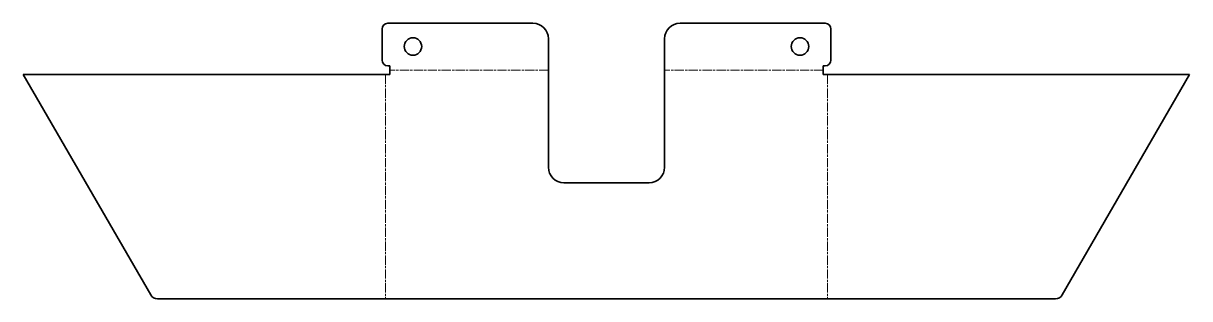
# Model space of a CAD drawing. Header units: inches. Extents: x 0 to 301, y 0 to 71.
import ezdxf

# ---------------------------------------------------------------- set-up
doc = ezdxf.new("R2010")
doc.units = ezdxf.units.IN
doc.header["$MEASUREMENT"] = 0
doc.linetypes.add('Chain', pattern=[13.68, 9.12, -1.14, 2.28, -1.14])
doc.layers.add('SIMUMAK Bend Centerline (ISO)', color=7, linetype='Chain', lineweight=9)
doc.layers.add('SIMUMAK Visible (ISO)', color=7, linetype='Continuous', lineweight=35)

# ---------------------------------------------------------------- blocks, each defined once
blk = doc.blocks.new('GLD-MAQ-04-TAPIZT01_Sheet_3_GLD-MAQ-04-TAPIZT01 (desplegada)')
at = {"layer": 'SIMUMAK Bend Centerline (ISO)', "ltscale": 0.263158}
for p, q in [((-57.13, 22.37), (-57.13, -35.63)), ((-15, 23.5), (-56, 23.5)), ((56, 23.5), (15, 23.5)), ((57.13, 22.37), (57.13, -35.63))]:
    blk.add_line(p, q, dxfattribs=at)
at = {"layer": 'SIMUMAK Visible (ISO)'}
for p, q in [((-58, 34.13), (-58, 26.13)), ((-19, 35.63), (-56.5, 35.63)), ((56.5, 35.63), (19, 35.63)), ((58, 34.13), (58, 26.13)), ((-15, -1.63), (-15, 31.63)), ((15, 31.63), (15, -1.63)), ((-56.5, 24.63), (-56, 24.63)), ((-56, 24.63), (-56, 22.37)), ((56, 24.63), (56.5, 24.63)), ((56, 22.37), (56, 24.63)), ((-150.67, 22.37), (-56, 22.37)), ((-150.67, 22.37), (-117.76, -34.63)), ((56, 22.37), (150.67, 22.37)), ((117.76, -34.63), (150.67, 22.37)), ((11, -5.63), (-11, -5.63)), ((116.03, -35.63), (-116.03, -35.63))]:
    blk.add_line(p, q, dxfattribs=at)
for centre in [(-50, 29.63), (50, 29.63)]:
    blk.add_circle(centre, 2.25, dxfattribs=at)
at = {"layer": 'SIMUMAK Visible (ISO)', "extrusion": (0, 0, -1)}
for centre, radius, start, end in [((56.5, 34.13), 1.5, 360, 90), ((19, 31.63), 4, 90, 180), ((-19, 31.63), 4, 360, 90), ((-56.5, 34.13), 1.5, 90, 180), ((56.5, 26.13), 1.5, 270, 360), ((-56.5, 26.13), 1.5, 180, 270), ((116.03, -33.63), 2, 270, 330), ((-116.03, -33.63), 2, 210, 270)]:
    blk.add_arc(centre, radius, start, end, dxfattribs=at)
at = {"layer": 'SIMUMAK Visible (ISO)'}
for centre, start, end in [((-11, -1.63), 180, 270), ((11, -1.63), 270, 360)]:
    blk.add_arc(centre, 4, start, end, dxfattribs=at)

msp = doc.modelspace()

# ---------------------------------------------------------------- block references
msp.add_blockref('GLD-MAQ-04-TAPIZT01_Sheet_3_GLD-MAQ-04-TAPIZT01 (desplegada)', (150.67, 35.63))

doc.saveas('drawing.dxf')
